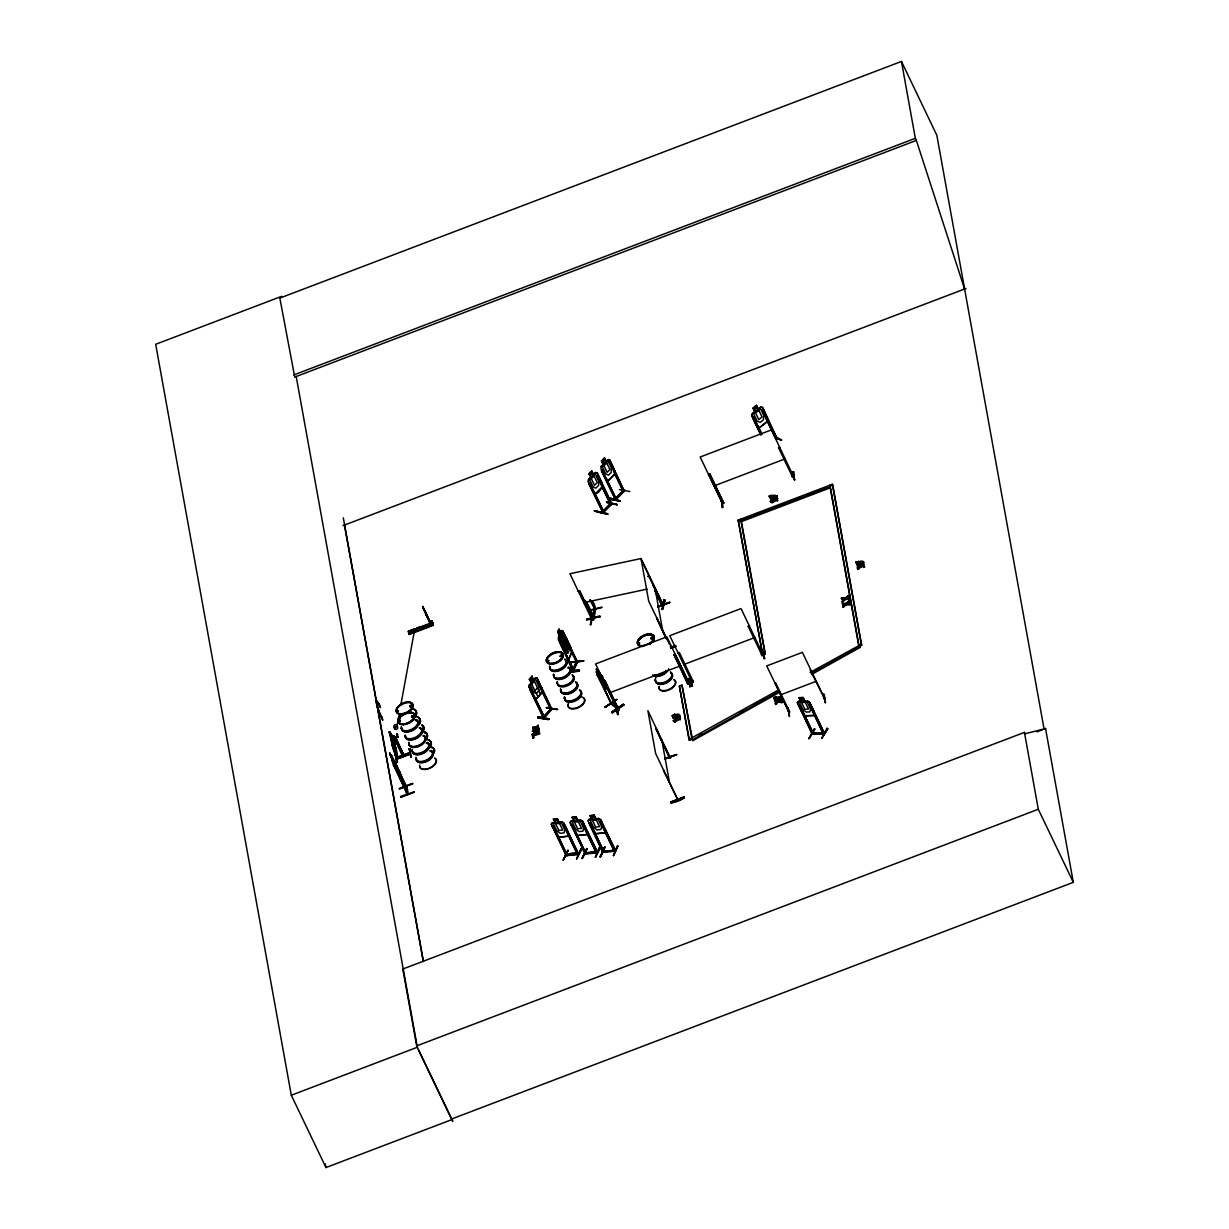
<?xml version="1.0" encoding="UTF-8"?>
<svg xmlns="http://www.w3.org/2000/svg" width="1229" height="1229" viewBox="0 0 1229 1229"><rect width="100%" height="100%" fill="white"/><g stroke="black" fill="none" stroke-linecap="round" stroke-linejoin="round"><path stroke-width="1.5" d="M567.921 850.238L563.205 860.177M563.543 859.655L568.121 850.698M587.109 849.116L582.008 858.595L586.755 848.532M582.561 858.441L586.94 849.039M599.998 856.874L604.806 846.827L600.72 856.843M600.551 856.69L604.776 846.827M396.783 734.65L397.566 734.45M431.594 621.582L430.365 621.843L430.811 624.363L425.695 614.239M395.83 753.792L397.397 762.287M590.949 624.516L592.793 615.007L590.396 624.716M616.159 706.644L617.68 714.571L616.159 706.644L616.912 706.383M618.279 714.233L616.62 705.784L618.433 714.356M690.959 678.009L690.775 677.609M691.128 678.131L691.912 686.381L690.421 678.316M722.283 503.567L723.758 502.999L709.717 473.841L708.503 474.317L722.575 503.552L722.283 507.7L721.193 498.836L721.715 502.231M591.671 618.863C592.962 617.296 594.805 620.783 592.209 620.261L569.918 573.743L640.739 558.596L663.506 605.728M669.083 756.449L670.389 757.955L647.898 710.685L655.595 753.377L677.901 799.956L663.414 770.414M669.667 757.417L669.866 758.17L670.327 757.233M676.918 799.004L676.764 798.205L677.502 798.681M857.289 564.265C858.672 560.363 868.273 561.653 861.59 564.756C854.723 568.735 856.229 560.562 862.251 561.131C867.904 562.406 855.261 566.922 857.381 564.464C863.296 564.864 864.694 559.21 858.026 563.45M391.544 740.795C391.406 733.498 399.241 760.152 395.677 747.447M397.167 711.53L398.073 710.592L397.366 710.961M400.393 721.454C399.486 719.933 398.257 723.005 400.178 721.469M399.563 721.807L399.932 720.916L399.118 721.239M409.779 706.26L411.5 706.752L411.945 705.246M410.363 706.322L410.532 705.338L409.841 706.168M411.147 706.153L410.24 706.445L411.408 706.583M411.515 706.398L410.978 705.231L411.853 705.231M411.607 716.953L412.299 716.046M413.466 716.092L411.93 716.277M411.715 716.968C413.727 718.489 414.864 714.633 413.205 715.708M413.574 715.631L412.944 716.891M414.05 715.892L413.374 716.737M424.619 738.322L424.988 739.182M547.827 661.463L547.612 660.557L548.687 660.818M547.735 661.094L548.856 660.68L547.796 661.31M547.996 660.311L547.535 661.248L548.272 660.296M560.562 656.363L561.837 655.026M560.67 655.318L560.516 656.255L561.853 655.718M561.791 655.072L562.052 655.933M573.252 677.87L573.39 678.654M639.387 642.767L638.373 643.489M639.019 642.89L639.264 643.228M638.711 642.506C637.482 645.025 641.277 642.122 638.788 642.752M651.017 638.757L651.047 638.128M651.278 638.312L651.585 637.467M652.153 638.281L652.937 637.129M653.029 637.928L651.524 637.436M653.382 637.513L651.047 638.604M679.652 715.877C680.497 711.99 668.392 719.149 675.197 718.75C682.156 718.489 680.543 711.069 674.491 715.585C668.33 719.656 680.82 718.059 678.992 715.386C672.202 715.969 673.323 720.64 679.176 716.446M407.26 792.72C403.558 782.919 408.059 785.254 407.89 794.134L393.019 763.04L407.828 794.164M406.108 786.053L405.34 785.608L406.615 787.021M406.553 792.813L407.798 793.581L407.321 794.533L393.787 764.622L393.449 765.529M407.183 792.505L406.738 793.488L406.138 786.483M776.774 437.401L775.914 439.168L777.005 438.307M777.281 438.461L775.806 439.26M529.422 685.014L529.192 687.119L533.739 696.597M389.916 731.869L392.819 747.785L389.439 732.054L394.786 743.683M390.115 733.928L389.578 732.822L394.171 742.255M649.772 578.014L662.8 605.405L661.817 605.359L655.026 591.195M570.087 671.095L579.212 670.035L570.087 671.003M579.258 671.111L570.133 672.079L579.274 671.142L579.212 670.005M579.412 670.665L570.271 671.495M590.611 477.466L588.507 479.494L588.184 481.722L603.009 512.939L602.21 511.602L603.424 510.88L603.915 511.94L589.966 483.105L588.814 483.842L603.162 512.77M588.722 479.587L588.414 481.691C592.762 490.479 594.329 500.541 602.348 486.853L601.657 482.29L597.064 472.719L595.328 472.504L593.546 474.471M605.482 478.189L608.109 480.938L614.992 473.902L614.177 469.309L609.599 459.754L607.971 459.554L606.081 461.489L604.484 457.956L601.442 460.936L603.255 464.516L601.15 466.528L600.935 468.787L605.513 478.327M405.831 786.729L395.461 764.868L399.133 773.947L398.657 771.505M406.538 787.113L401.13 777.127M572.407 670.082L573.267 669.359M576.524 661.878C579.366 667.501 573.359 656.132 570.932 650.971M577.476 662.078L576.985 660.833M397.105 725.187L398.81 715.908M400.854 704.77L414.834 628.68L412.391 629.617L412.867 632.274M588.537 610.659L601.857 607.587M591.333 600.643C601.104 607.372 589.305 629.079 594.406 609.415M594.268 609.108L594.928 608.017L594.805 608.877M600.044 617.05L599.844 615.944L586.54 619.139L586.694 620.046L600.059 616.466M601.918 607.049L588.507 610.475M422.53 606.373L425.68 612.134M579.535 591.072L578.337 591.333L579.535 591.072L593.607 619.646M590.366 624.808L591.948 617.557M591.702 619.201L592.178 620.338L591.81 618.848M593.1 618.586L591.825 619.216M661.171 604.345C664.582 602.794 659.973 604.484 661.939 605.421M661.325 604.637L662.892 603.992L662.953 604.868M661.678 605.39L663.23 604.76M662.201 609.43L664.904 600.213L662.201 609.43L663.983 599.798L662.354 609.307M664.874 600.182L662.938 609.246M788.496 711.069L789.341 711.422M788.91 712.19L789.648 711.898L775.714 683.001M394.724 737.031L404.064 756.127L395.63 737.861L394.171 737.584L402.928 756.496L393.864 735.894L395.538 737.63M756.649 405.37L753.054 408.105L755.021 411.73L753.838 414.311L757.018 420.948L760.136 422.407L763.409 419.811L763.808 415.571L760.628 408.934L758.293 409.134L756.572 405.324L753.054 408.105L754.852 411.7L752.363 413.558L751.948 415.755L756.618 425.188M752.563 413.681L751.856 415.709L760.981 434.943M611.474 704.171L598.016 674.967L597.002 674.767L611.55 704.232L596.495 671.602L601.749 675.658M596.418 672.355L596.618 671.51M550.592 708.995C552.343 711.944 549.04 707.382 551.391 708.165M551.329 709.855L551.637 708.949M860.653 566.677L860.746 566.323A1.644 0.906 -25.6 0 1 861.483 565.509C864.217 562.959 863.28 568.336 864.525 567.015L863.91 564.91A2.366 1.306 -25.6 0 0 862.712 564.987L860.146 567.045L863.419 565.555L863.526 567.399M531.281 682.878L530.529 685.582L533.709 692.234L536.397 693.54L538.886 690.698L538.855 686.32L535.675 679.683L533.77 680.021M864.525 567.015L863.618 564.311A2.366 1.306 -25.6 0 0 862.42 564.388L861.191 564.91A1.644 0.906 -25.6 0 0 860.454 565.724C858.887 566.077 858.057 567.875 858.026 569.365C854.923 567.153 860.331 563.742 861.222 567.352M597.064 472.719L611.873 503.875L602.548 512.831L602.164 511.587M610.997 502.661L609.983 503.644L610.521 504.735L596.756 475.715M610.521 504.735L611.412 503.813L597.908 474.978L597.094 475.807M624.009 489.879L623.241 490.632C624.931 493.459 621.091 490.217 623.641 489.71M623.164 491.784C630.001 483.873 609.83 503.798 616.589 499.051M590.366 599.752L595.404 609.845M593.254 617.357L593.991 617.066L586.54 601.811M789.033 712.098L775.115 683.232M824.106 697.55L823.476 698.087L824.167 697.519M823.63 698.072L824.72 698.855L802.368 652.369L766.742 665.934L789.064 712.467M419.381 628.695L418.782 627.819M397.336 710.746L397.397 711.652M397.72 710.47L398.119 711.084M397.382 711.483L398.457 710.884M399.118 721.162L399.041 721.715M399.732 721.761L400.408 721.1M410.025 705.799L409.825 706.798M411.607 716.737L412.253 715.846M411.992 716.138L412.99 716.953M412.821 716L412.775 717.014M561.115 656.424L560.409 655.84M560.992 656.194L562.037 655.38M562.452 655.564L561.1 656.808L560.04 656.271M404.218 755.297L404.049 756.035M561.207 639.049C564.756 631.645 558.534 641.031 563.051 642.583L562.252 646.915L573.851 670.404L566.415 655.011M561.991 644.749L565.125 637.513L566.2 637.682L572.023 651.831L568.766 658.867M564.295 639.71L565.171 637.667M549.01 719.195L537.995 716.83L549.01 719.195L537.856 717.859L548.887 719.18M548.672 718.658L538.01 716.876M557.567 632.121L559.072 629.033L560.777 632.812L562.037 632.459L565.217 639.095L565.893 643.489L564.618 646.362L562.575 645.056L557.705 632.105M557.797 632.121L559.072 629.248L560.639 632.827M563.082 649.573L558.519 640.032L559.41 635.67M558.412 637.851L561.653 630.6L560.777 632.582M577.184 662.723L563.589 633.058L577.015 662.032L572.944 671.218L559.456 641.446L562.344 646.5M562.774 633.949L563.143 633.104M573.282 669.298L573.344 671.264L559.902 641.4M568.397 644.933L567.183 640.34L568.397 644.933L565.34 652.153L563.112 649.45M571.055 662.032L583.898 660.71L571.086 662.016M572.944 671.218C572.407 667.516 580.871 653.229 573.436 669.467M573.497 671.065L577.569 661.939L562.575 630.938M565.509 854.601C569.457 854.201 563.727 853.571 566.231 855.722L551.253 824.229L552.174 822.723L554.817 822.57M553.434 826.61L552.282 826.718L553.434 826.61L567.245 855.614L566.922 854.462M557.275 818.622L553.158 818.913L555.016 822.677L553.542 823.968L556.737 830.604L560.178 833.262L564.065 832.893L564.787 829.852L561.607 823.2L558.949 822.216L557.336 818.529M559.041 822.078L561.868 821.817L563.758 823.061L568.336 832.601M555.831 833.784L559.041 836.949M561.822 821.909L552.236 822.938M576.954 853.203L577.4 854.662L563.727 825.32L564.879 825.212L578.705 854.462L563.696 823.015M558.965 837.179L568.797 836.166L558.965 837.179L555.877 833.677M584.989 853.663L570.072 822.554L570.993 821.064L573.651 820.911M570.947 821.172L580.702 820.281M572.253 824.936L571.101 825.043L572.253 824.936L586.187 853.909L585.45 852.88C582.884 853.54 587.815 851.543 586.248 853.848M573.882 820.911L572.376 822.293L575.556 828.945L578.997 831.587L582.899 831.219L583.621 828.177L580.426 821.54L577.784 820.542L580.702 820.158L582.638 821.295L597.693 852.465L585.127 853.648M574.665 832.125L577.784 835.52L587.616 834.506L587.216 830.835M580.656 820.25L582.638 821.295M563.189 860.254L567.982 850.176M567.414 855.522L553.588 826.272M582.408 823.983L583.698 823.553L582.408 823.983L596.342 853.003L582.546 823.66M577.784 835.52L587.462 834.399M591.84 819.328L589.981 815.564L594.16 815.165L595.865 818.729L598.692 818.453L600.628 819.605L615.683 850.775L603.116 851.958L588.077 820.864L588.998 819.374L591.687 819.113M589.106 823.353L590.396 822.923L604.192 852.219L602.333 851.282L602.84 852.342L589.106 823.353L590.396 822.923M594.16 815.165L595.727 818.96M578.644 854.063C577.492 849.777 554.064 858.303 577.077 853.203M580.687 848.993L581.686 849.531L576.601 858.994L580.795 849.024M592.655 830.42L595.773 833.83L605.62 832.801L605.206 829.145L605.62 832.801M598.692 818.453L600.474 819.774M582.039 858.518L586.817 848.517M600.397 822.293L601.703 821.863L600.397 822.293L614.346 851.313L600.551 821.971M572.407 824.613L585.956 853.925M595.773 852.173C604.607 848.778 567.383 856.367 597.033 851.743M595.42 857.335L599.552 847.319L595.42 857.335L600.505 847.841L599.522 847.319M600.013 856.905L605.098 847.426M604.238 852.158C604.407 850.238 601.165 850.975 602.978 851.974M617.542 845.629L613.425 855.645L617.941 846.136M615.038 850.053L603.885 851.405L615.56 850.791M613.425 855.645L617.818 846.074M595.312 609.922L589.905 599.86M593.423 617.235L593.423 616.159M593.807 617.834L585.572 600.92M611.043 703.172L610.69 702.312L610.813 703.833L617.404 708.856M662.323 604.161L662.492 605.052M603.408 679.161L616.973 707.781M607.771 514.168L607.495 513.553C592.27 511.663 587.078 507.884 607.771 514.168L597.248 512.047M609.861 499.128L610.076 498.114L620.43 501.217L609.876 499.174L620.43 501.217M620.092 500.725L610.045 498.206L609.876 499.204M673.968 654.581L687.794 683.877L673.968 654.581L675.182 654.12L689.162 683.355L666.809 636.822L595.558 663.952L618.003 710.485C615.376 707.289 621.966 709.164 617.188 709.456M617.649 710.224L601.872 676.488C601.703 674.521 593.361 665.949 598.508 670.88M792.275 476.637C792.613 474.302 793.258 476.821 793.611 476.038M687.38 683.094L688.47 682.402M687.702 683.57L689.177 683.001M691.359 680.912C693.402 678.546 693.54 683.846 692.895 680.62M761.611 654.842L762.886 653.69L761.458 654.535M748.2 626.329L749.398 625.868L748.2 626.329L762.103 655.533L763.347 654.719L762.011 655.61L763.317 655.072L762.748 653.736M800.847 701.237L799.142 697.673L803.182 697.55L804.811 701.237L807.392 702.343L810.572 708.995L809.926 711.914L806.163 712.037L802.783 709.256L799.587 702.604L801.047 701.36M797.421 702.635L801.938 712.298L805.01 715.785L814.489 715.478L814.09 711.791L809.527 702.251L824.567 733.436L812.4 733.836L797.36 702.727L798.236 701.329L797.513 702.773M812.092 734.205L798.543 704.908L799.649 704.862L813.444 734.112L812.63 733.175C809.619 733.283 814.858 731.532 813.444 734.112M803.182 697.55L799.08 697.78M813.629 733.79L799.649 704.862M804.887 701.114L803.044 697.78M807.576 701.114L809.465 702.343M823.322 733.467L809.465 704.54L810.572 704.509L824.367 733.759L823.86 732.284L822.693 732.423L823.138 733.805L809.465 704.54M805.01 715.785L814.489 715.478M814.044 711.898L814.335 715.355M814.597 728.659L808.774 738.752L814.535 728.705M823 732.315L823.86 732.284M826.917 728.259L821.755 738.337L827.854 728.812L826.994 728.305M821.755 738.337L827.762 728.766M544.017 716.461C562.759 696.075 536.074 725.11 543.879 716.169M544.14 716.43L544.677 717.413M543.587 718.043L552.005 709.01M544.693 717.49L530.436 688.394L529.699 689.223L543.479 718.258L544.386 717.214M588.245 820.911L589.06 819.589M789.556 716.277L787.897 707.735L789.371 715.785M395.185 743.391L394.156 742.531L395.277 743.222M602.717 512.662L603.577 511.848M615.975 499.066C616.267 496.07 613.763 500.725 615.714 497.837M611.719 504.013L603.024 512.862M615.852 498.144L623.149 491.124L616.082 498.006M615.36 499.711L601.457 470.891L602.271 470.062L615.929 499.051M623.257 491.692L614.285 472.965M624.363 491.062L609.538 459.892M576.462 660.91L576.078 661.924M417.599 628.372L418.075 629.432M419.289 628.495L417.553 629.248L418.874 628.019M411.915 706.199L411.73 705.169M411.715 716.507L412.437 715.724M652.768 637.866L653.521 637.59L651.201 638.727M721.853 502.108L723.405 502.246M793.227 475.377L791.829 475.853L792.321 476.913M619.017 710.024L605.129 680.789L603.977 681.527L605.129 680.789M689.054 683.37L687.933 683.8M691.497 680.866L693.141 681.834M692.004 681.926L693.356 681.404M693.233 681.772C690.944 683.047 691.65 680.605 692.71 680.405M693.34 681.772L679.36 652.522L678.208 653.275L679.36 652.522M762.779 654.058L761.673 654.105M763.27 655.118L741.026 608.57L669.774 635.685L692.204 682.187M395.077 748.907L392.681 743.837L393.848 750.074L396.69 756.019L395.154 748.968M529.315 679.268L532.096 676.242L529.315 679.268L538.102 697.104M531.85 684.061L534.338 681.204M535.03 690.698L537.519 687.856M536.074 699.101L542.189 692.081L541.436 687.625M533.54 696.705L536.059 699.301L542.435 692.142L541.528 687.533M530.805 688.455L529.699 689.223M536.95 680.958L537.688 680.113M557.152 709.671L546.936 707.551M551.437 708.165L550.223 708.933M544.078 718.135L551.929 709.102L536.95 677.978L535.521 677.824L529.207 684.922L529.084 687.18L544.032 718.228L543.064 717.106M546.49 708.058L557.536 709.348M394.709 741.717L394.847 742.5M777.281 438.538L776.498 437.263M588.799 473.887L591.717 470.891L593.499 474.686L595.527 474.379L598.707 481.015L598.615 485.363L595.881 488.159L593.054 486.822L589.874 480.17L590.765 477.497L588.906 473.918M589.06 473.933L591.794 471.137M601.703 460.983L604.438 458.171M588.614 479.51L595.328 472.504M589.966 483.105L588.814 483.842M601.457 470.891L602.609 470.154M609.4 462.765L610.552 462.027L623.917 490.939M595.374 493.674L602.21 486.807L601.657 482.29M608.017 480.723L614.853 473.856L614.3 469.34M597.233 512.14L597.448 511.049M606.665 502.507L617.204 504.504L606.373 501.908M619.308 489.557L629.847 491.554M602.072 511.802L603.424 510.88M624.424 490.986L615.867 499.834L614.807 498.759M616.697 505.027L617.188 504.489M662.938 604.791L661.893 605.052L655.103 590.872M662.8 605.344L662.784 603.977M407.168 793.642L393.311 764.807M419.15 628.68L418.229 629.187M603.07 852.327L615.529 851.098L600.52 819.666M692.434 686.089L690.836 677.517M603.07 510.788L603.915 511.94M532.879 727.891L535.291 728.52L533.156 728.49L532.771 727.276L535.567 727.384L538.056 725.264L538.471 726.523L536.597 728.044L538.056 725.264M535.736 727.983L533.278 730.087L534.999 727.921M533.156 729.427L533.555 730.687L536.028 728.582L538.855 728.689L536.597 728.044M535.291 728.52L533.555 730.687M841.512 598.769L844.753 599.337L841.804 599.368L841.404 598.154L845.122 598.154L848.456 595.466L848.87 596.71L846.228 598.83L848.456 595.466M848.747 596.065L842.28 602.056L845.567 599.399L849.347 599.399L846.228 598.83M846.873 603.408L849.884 603.393L850.284 604.591L846.52 604.591L843.217 607.249L845.69 604.53L842.341 603.347L846.059 603.347L849.393 600.658L849.807 601.903L847.165 604.023L849.393 600.658M849.685 601.273L842.94 606.634L845.414 603.931M841.988 601.442L844.477 598.738M842.28 602.056L844.753 599.337M758.354 408.919L760.551 407.076L762.472 407.398L767.05 416.954L767.541 421.455L759.292 427.984L756.511 425.295M752.455 413.605L760.628 407.122M760.69 434.789L752.547 417.783L753.515 417.015L761.949 434.175M753.792 417.153L752.547 417.783M762.057 410.24L763.317 409.626L777.143 438.676L762.472 407.398M759.23 427.753L767.311 421.347L766.835 416.984M775.914 439.168L776.882 438.4M781.245 440.335L776.037 437.355M623.748 491.692L609.738 462.841M611.028 504.704L601.642 485.916M570.87 662.4L583.683 661.018L570.886 662.585M862.727 563.589C865.277 559.856 853.602 565.693 859.378 564.987M566.292 855.307L578.629 854.109M584.62 852.588L585.895 852.48M604.053 852.219L590.258 823.246M613.778 849.854L614.746 850.115M598.016 674.967L597.002 674.767M604.806 707.167L616.804 699.562L604.806 707.121M605.083 707.305L616.697 699.409M616.436 707.551L611.581 703.203M611.643 712.098L623.303 704.248L611.689 712.144L612.303 712.989L623.886 705.031M596.326 672.248L600.966 681.834M598.108 675.504L604.668 680.712L606.865 685.383M600.228 674.383L601.626 675.735M601.596 675.643L603.024 677.379M603.516 685.828L601.073 681.696L603.485 685.843M608.493 690.022L603.347 685.859L608.493 690.022L607.387 686.934M789.172 711.192L789.571 712.313M411.392 706.076L410.486 706.414M412.13 716.046L412.975 715.739M651.769 637.344L651.585 638.604M824.183 733.805L812.2 734.159L811.754 732.776M615.76 499.926L601.811 470.968M611.504 503.721L610.921 502.676L610.014 503.675M779.847 692.173L692.972 740.595L692.019 739.351L689.423 740.334L688.993 739.428L778.464 690.022M810.218 672.324L861.252 644.334L832.356 484.272L738.091 520.159L762.717 654.996L765.314 654.012L741.118 520.067L738.521 521.065L762.717 654.996M698.702 735.618L702.051 733.759M740.472 712.344L743.822 710.485M753.838 704.893L757.187 703.034M760.521 701.16L763.87 699.301M773.886 693.724L777.235 691.85M815.657 670.435L819.006 668.576M824.014 665.78L830.696 662.062M844.062 654.611L847.395 652.753M850.745 650.878L854.078 649.02M688.993 739.428L679.36 686.074L681.957 685.091L692.541 739.689L779.416 691.266M811.155 673.569L859.609 646.577L860.039 647.468L811.586 674.475M723.19 502.031L722.068 502.446M709.717 473.841L723.697 503.091M809.296 738.644L814.888 729.258M862.312 563.819L860.623 564.541M776.943 697.703C766.343 707.704 795.393 691.297 774.147 698.886L773.748 697.657L776.513 696.735L776.882 697.719L776.513 696.735M412.422 715.846L413.712 715.57M775.653 438.338L776.39 437.34L781.798 440.028M771.889 495.164L769.124 496.086L772.181 495.763L769.538 497.33L769.124 496.086M858.641 561.192L856.29 563.343L858.933 561.791L855.876 562.114L858.933 561.791M672.14 715.831L674.798 714.279L672.14 715.831L675.151 715.263L674.798 714.279M776.59 697.12L773.748 697.657M616.743 504.842L606.696 502.323M537.012 731.931L539.024 730.379L538.64 728.505C521.956 735.234 543.372 727.061 538.44 729.857L538.963 729.703M393.126 759.921L393.879 762.717M406.507 786.468L391.59 755.19L391.314 756.618L389.608 753.054L395.968 768.355L397.09 769.892L394.632 761.734L399.64 771.689M393.649 762.518L402.728 782.182L401.023 779.401M401.499 776.052L399.486 771.689L402.59 782.243M810.141 669.913L824.659 698.871M788.188 708.334L789.31 716.461M824.26 694.508L825.442 702.711L823.737 694.155M709.763 474.117L708.503 474.317M778.556 447.648L779.754 447.187L778.602 447.924L792.505 476.867M793.75 471.905L794.548 480.186L792.843 471.629M793.765 471.936L792.736 471.613M722.36 503.245L723.758 502.999M657.761 606.45L669.744 602.563L657.991 607.08M657.945 606.573L669.744 602.563M657.976 606.849L669.621 602.072M656.701 619.047L657.023 618.156L666.118 638.727M670.512 647.376L675.52 645.44M671.034 647.883L675.873 646.024M670.85 648.313L675.858 646.377M670.88 648.39L675.889 646.485M674.03 654.857L675.182 654.12M688.148 678.546L689.177 678.869L689.976 687.119L688.179 678.531M763.701 652.184L764.192 658.867L762.687 650.709M688.455 682.372L687.288 682.817M617.788 710.178L619.124 709.655M617.834 710.454L618.986 709.717M687.841 683.508L688.885 683.063M763.286 653.889L764.914 658.56M669.759 758.032L655.856 728.444L669.697 758.063M669.667 756.142L669.359 757.125M664.628 758.523L676.595 754.637L664.858 759.153M664.812 758.646L676.595 754.637M664.843 758.923L676.534 754.468M663.552 771.136L663.89 770.23M684.077 796.945L670.696 802.015C670.696 804.596 685.767 798.804 684.046 796.884L670.742 802.122M684.399 797.851L671.065 803.044M281.718 296.312L155.684 344.289L291.304 1095.239L325.962 1167.55L451.995 1119.573L416.692 1045.894L402.82 969.036L1024.433 732.392L1025.078 733.744L1045.556 728.597L1073.316 882.33L451.704 1118.974M1044.082 729.043L1045.541 728.49L1044.097 729.15L936.836 135.267L901.456 61.45L279.843 298.094L294.745 377.057L916.358 140.429L964.596 289.015M293.731 374.953L915.344 138.324L901.456 61.45M342.983 525.643L966.055 288.446M771.397 429.889L700.146 457.019L722.56 503.506M714.003 485.931L785.254 458.816M422.822 607.541L423.145 606.819M422.73 606.496L425.572 613.486M422.96 606.88L430.488 622.581L425.956 612.918M423.283 608.662L424.712 611.197M426.417 615.422L430.995 624.286L430.98 622.135M410.302 631.214L432.7 622.934L431.563 620.799L432.731 623.733L429.935 624.378L430.565 625.838L429.489 621.92L431.932 620.983L432.808 623.257L410.394 631.783L432.808 623.241M429.52 622.12L431.932 620.983M431.656 621.889L433.207 625.392L409.073 634.579L408.305 631.168L410.87 630.492M417.491 630.523L417.015 627.85L419.581 627.174M429.996 623.134L432.654 622.396L408.397 631.429L408.673 632.428M408.98 634.01L433.023 624.547M408.904 634.087L433.115 624.824L432.454 622.197M776.605 498.129L777.619 498.467L776.605 498.129L777.266 500.802L777.327 497.853M770.752 502.338L770.383 501.309L776.743 498.882L777.127 500.034L772.534 502.6L770.46 501.739L771.889 502.845M777.035 499.481L770.383 501.309M771.612 502.231L772.396 501.831M742.9 519.391L748.246 517.363M755.374 514.644L767.848 509.897M774.961 507.193L783.872 503.798M791 501.079L799.91 497.699M807.023 494.98L819.497 490.233M832.356 484.272L832.786 485.178L830.189 486.162L829.759 485.255L858.656 645.317L860.039 647.468M830.036 486.822L740.964 520.727L741.41 521.634L830.466 487.729M390.023 733.252L390.622 733.851M396.598 733.836L397.75 737.477L396.598 733.836L397.766 735.357M396.952 735.818L398.119 737.323M395.369 736.739L395.677 737.938L394.202 738.506L393.864 735.894M394.033 737.615L395.523 737.047M394.048 738.199L394.448 737.093M394.647 742.9L397.413 757.924M391.867 745.281L392.804 746.08L389.439 732.054M858.733 568.382L858.026 569.365M863.234 566.799L864.233 566.415M392.758 747.708L396.906 758.877L410.286 753.761L410.056 752.701L396.706 757.786M395.554 747.509L391.698 739.09M393.48 749.767L397.966 758.185M394.632 752.194L393.403 744.298L396.23 751.503M410.209 748.999L410.916 757.31L409.211 748.691L410.993 757.172M395.108 754.821L396.122 754.391M410.225 749.029L409.18 748.707M392.097 757.955L395.723 767.05C393.541 766.066 392.22 755.835 392.159 758.416M392.865 763.148L391.928 759.184M396.475 757.356L410.04 752.425M398.426 757.31L410.117 752.87M394.524 741.517L396.644 758.293L410.271 753.792L396.89 758.815M397.597 758.001L396.276 755.558M410.332 754.13L396.952 759.169M397.873 769.246L396.015 764.807L397.259 767.772M397.443 772.688L399.133 775.361M609.415 692.879L680.666 665.749M683.647 664.612L754.898 637.498M533.355 730.518L533.739 731.654L538.21 730.379A1.675 0.922 -25.6 0 1 538.486 730.917L533.801 733.006L537.688 730.149M533.002 738.045L532.096 734.036L533.217 734.327L532.387 734.635L533.002 738.045L533.832 737.723L532.94 733.728M533.709 732.469L534.093 733.605C534.799 733.483 541.528 731.501 538.44 729.857M539.408 732.776L533.294 735.71L539.808 733.943L539.408 732.776L533.478 735.741M532.71 737.446L533.832 737.723M399.364 788.818L412.729 783.733M399.425 788.987L412.683 783.411L399.317 788.496M762.287 654.105L764.884 653.106L740.688 519.16M400.961 797.437L400.593 796.392L414.173 791.814M400.946 797.406L414.281 792.275M832.786 485.178L861.698 645.24L859.102 646.224L830.527 488.051M679.652 717.982L680.236 716.968L680.175 719.902M680.036 719.134L674.798 721.945L673.369 720.855L680.513 717.567M679.806 717.844L673.569 721.008L674.798 721.945M674.506 721.346L675.013 720.332L675.443 721.7M679.883 719.303L680.236 716.968M780.615 694.861L816.24 681.296M781.106 699.516L781.905 699.209L782.673 702.42L781.675 702.788C777.481 700.361 776.513 704.709 775.499 704.524C774.516 701.36 779.862 701.252 781.767 702.189L781.106 699.516L781.767 702.189M781.383 700.115L782.197 699.808M781.475 701.59C779.601 700.315 773.302 701.206 775.591 704.309C775.837 702.896 777.834 700.376 781.398 702.189L782.381 701.805L781.905 699.209M1036.923 731.885L1042.3 729.826M416.692 1045.894L1038.305 809.266L1024.433 732.392M291.304 1095.239L417.353 1047.246L296.204 376.504M1044.097 729.15L1045.556 728.597M592.424 619.862L593.438 619.646M544.754 717.275L544.186 716.353M672.432 716.43L675.09 714.879M776.805 697.335L774.147 698.886M561.054 655.103L562.114 655.641L561.392 655.211M652.153 638.204L651.216 638.204M399.855 720.901L399.425 721.7M564.142 639.741L565.371 639.387L568.566 646.024L569.257 650.418L568.028 653.275L566.016 651.969L562.821 645.333L562.959 642.567M578.429 854.524L566.246 855.676M596.741 851.82L597.478 852.849L582.515 821.356M597.248 852.865L585.081 854.017M594.959 608.186L593.177 618.126L585.112 601.027M600.075 616.605L586.725 619.539M648.036 576.124L649.235 575.863L647.96 576.432M663.89 599.798L664.92 600.244M583.775 602.671L647.145 589.121M404.31 755.85L395.554 737.216M824.137 699.132L823.63 698.379M561.638 655.38L560.393 655.994M410.916 706.675L410.133 706.337M413.098 715.462L413.973 715.724M565.125 637.513L566.2 637.682M564.142 639.51L562.575 635.931M562.052 644.672L562.252 646.915M561.515 630.615L562.728 630.769L570.778 647.237M562.59 630.784L561.545 630.769M558.335 637.774L558.657 640.017M570.287 671.633L579.504 670.619M572.13 817.454L576.032 817.085L577.738 820.649M594.022 815.395L590.135 815.764L591.886 819.221L590.366 820.603L593.546 827.255L597.002 829.898L600.889 829.529L601.611 826.487L598.431 819.851L595.773 818.852M588.952 819.466L598.692 818.575M563.573 825.658L564.726 825.55M605.451 832.694L595.865 833.6L592.839 830.297M577.231 853.141L578.229 853.095M602.763 850.837L603.885 850.729M793.089 472.074L794.625 480.047M798.174 701.421L807.637 701.022M798.343 705.231L799.464 705.2M809.281 704.878L810.387 704.832M842.341 603.347L842.741 604.56L845.69 604.53M845.936 598.216L848.947 598.185L849.347 599.399M847.165 604.023L850.176 603.992M841.404 598.154L848.947 598.185M850.284 604.591L842.741 604.56M536.32 727.445L538.456 727.476L538.855 728.689M532.771 727.276L538.456 727.476M652.384 637.16L653.444 637.405M670.865 647.007L670.358 645.947L670.88 647.084M407.26 794.441L405.893 786.621M535.398 677.809L537.058 677.993L551.406 709.133L551.422 708.058M607.986 459.707L609.645 459.923M760.551 407.229L762.379 407.536M536.059 699.301L533.616 696.582M546.198 707.458L557.613 709.379M537.856 717.859L548.533 719.687M581.04 849.485L576.616 858.841M604.484 457.956L606.143 461.735L608.171 461.428L611.366 468.065L611.259 472.412L608.524 475.208L605.697 473.872L602.517 467.22L603.408 464.531L601.442 460.936M607.971 459.554L601.15 466.528M592.747 491.262L595.481 493.705M597.571 511.71L607.618 514.214M652.891 637.605L651.493 638.512M859.01 568.95L858.61 567.291L860.438 567.644M776.329 437.754L781.306 440.305M807.576 701.237L809.358 702.404M432.746 622.919L408.566 631.875M623.933 705.093L623.272 704.202M598.431 671.188L597.11 670.143L598.999 672.371M596.495 671.602L598.047 672.908L596.203 669.16M605.59 478.219L608.125 480.754M426.601 615.36L425.388 613.563M431.947 621.905L431.563 620.799M563.266 649.434L565.325 651.954M394.401 742.731L394.54 743.499M566.707 656.347L568.919 659.051L571.931 651.785L570.64 647.253M396.153 767.234L400.331 776.559L398.227 770.829L399.579 772.841M396.199 767.326L397.474 769.293L395.461 763.808L399.594 772.826M858.656 645.317L859.609 646.577M393.603 761.857L393.772 762.18M857.627 568.981L858.119 566.892L860.146 567.045M394.786 764.161L394.14 762.333M915.344 138.324L916.358 140.429M1038.305 809.266L1073.316 882.33M855.876 562.114L856.29 563.343M762.349 410.378L776.098 439.398M766.143 418.751L793.55 476.529L793.258 475.008M845.122 598.154L845.567 599.399M846.059 603.347L846.52 604.591M755.958 422.115L761.657 434.021M861.252 644.334L861.698 645.24M842.817 606.005L843.217 607.249M777.988 500.526L777.266 500.802M738.091 520.159L738.521 521.065M825.442 702.711L823.676 694.108M723.021 507.423L721.193 498.836M799.142 697.673L800.985 701.452M764.884 653.106L765.314 654.012M761.412 654.258L761.965 655.595M602.271 470.062L603.9 473.472M606.343 478.573L616.482 499.204M663.568 605.697L641.031 558.611L648.743 601.304L669.59 644.395M653.06 585.296L662.999 606.097M591.687 471.106L593.392 474.655M656.563 618.341L665.98 638.005M593.699 491.523L603.485 511.94M681.957 685.091L691.697 737.508M679.36 686.074L689.423 740.334M692.541 739.689L692.972 740.595M691.589 738.445L692.019 739.351M679.514 717.244L679.929 718.596M673.277 720.409L673.646 721.454M655.856 728.444L669.651 757.479M579.612 590.75L593.546 619.969M616.804 699.562L605.19 707.458M607.28 686.443L617.941 708.611L610.951 702.343M598.4 670.911L600.09 674.521M596.342 669.083L600.827 679.775L605.329 685.106L605.067 683.14M537.334 681.02L551.191 709.947M541.037 689.469L551.099 710.039M531.973 676.227L540.591 694.262M613.624 850.176L614.131 851.236M534.523 696.889L544.293 717.321M596.08 851.42L596.572 852.527M535.567 727.384L536.028 728.582M577.784 820.542L576.155 816.855L571.992 817.254L573.835 821.018M570.133 822.462L585.281 853.587M563.727 825.32L577.584 854.247M557.198 818.76L558.903 822.309M551.299 824.121L566.446 855.246M429.489 621.92L430.089 623.164M419.934 629.586L419.458 626.928M414.956 628.925L415.31 631.353M411.239 632.904L410.747 630.231M393.894 737.308L403.143 756.48M394.586 742.792C381.144 720.01 397.044 738.737 394.248 742.731M395.369 749.721L393.787 746.402L396.26 754.621L394.063 741.686M396.368 756.219L395.339 754.084L396.844 762.579M395.262 754.775L396.967 758.324M397.566 762.395L395.753 753.884M406.507 787.236L389.608 753.054M392.036 757.694L395.047 763.624M391.821 759.276L389.747 753.008M402.82 969.036L403.465 970.388M418.352 1049.766L452.718 1121.478L452.211 1118.774M684.276 797.391L670.957 802.598M398.396 770.199L400.5 776.789L395.385 766.113M395.892 767.879L396.629 769.861M394.632 761.734L395.753 767.941M654.888 587.539L662.6 630.231M661.755 739.612L669.467 782.305M432.362 622.995L432.516 623.81M396.967 733.698L397.75 737.477M394.816 736.954L394.985 737.846M394.248 735.756L394.494 736.57M396.552 751.226L397.873 758.385M394.786 752.148L396.813 762.687M397.981 769.139L398.918 775.222M389.839 733.052L389.916 733.867M391.145 754.867L392.159 761.12M390.761 755.42L391.037 757.003M390.192 754.237L390.469 755.82M343.306 517.793L423.452 961.508M344.443 525.09L423.252 961.447M325.27 1163.771L325.962 1167.55M587.063 830.835L587.416 834.491M568.228 832.494L568.75 836.273M568.182 832.601L568.581 836.166M394.939 727.553A1.797 1.49 -10.2 0 1 394.079 725.509A1.797 1.49 -10.2 0 1 396.644 724.849A1.797 1.49 -10.2 0 1 397.059 727M567.66 667.869A8.987 4.947 -25.6 0 1 565.432 677.64A8.987 4.947 -25.6 0 1 554.125 675.412M569.042 667.869A9.11 5.024 -25.6 0 1 564.188 677.778A9.11 5.024 -25.6 0 1 553.787 674.982M572.13 674.675A8.956 4.931 -25.6 0 1 567.368 684.399A8.956 4.931 -25.6 0 1 557.152 681.649M565.217 659.881A9.11 5.024 -25.6 0 1 560.378 669.805A9.11 5.024 -25.6 0 1 549.962 666.994M568.535 667.055A8.987 4.947 -25.6 0 1 563.742 676.841A8.987 4.947 -25.6 0 1 553.48 674.076M566.4 661.31A8.987 4.947 -25.6 0 1 559.487 670.65A8.987 4.947 -25.6 0 1 550.3 667.439M568.843 667.455A9.11 5.024 -25.6 0 1 564.003 677.363A9.11 5.024 -25.6 0 1 553.588 674.567M565.017 659.466A9.11 5.024 -25.6 0 1 560.178 669.39A9.11 5.024 -25.6 0 1 549.762 666.579M564.71 659.082A8.987 4.947 -25.6 0 1 559.917 668.868A8.987 4.947 -25.6 0 1 549.655 666.103M581.117 692.035A8.987 4.947 -25.6 0 1 574.204 701.39A8.987 4.947 -25.6 0 1 565.017 698.164M579.95 690.621A9.11 5.024 -25.6 0 1 575.095 700.53A9.11 5.024 -25.6 0 1 564.695 697.734M583.283 697.842A8.987 4.947 -25.6 0 1 578.49 707.612A8.987 4.947 -25.6 0 1 568.228 704.847M581.517 696.858A8.956 4.931 -25.6 0 1 583.222 703.387A8.956 4.931 -25.6 0 1 572.268 708.503A8.956 4.931 -25.6 0 1 568.658 702.865M572.714 675.858A8.956 4.931 -25.6 0 1 568.981 685.06A8.956 4.931 -25.6 0 1 557.674 684.23M576.124 682.633A9.11 5.024 -25.6 0 1 571.27 692.541A9.11 5.024 -25.6 0 1 560.87 689.746M579.427 689.807A8.987 4.947 -25.6 0 1 574.65 699.593A8.987 4.947 -25.6 0 1 564.388 696.828M576.247 683.17A8.987 4.947 -25.6 0 1 572.514 692.419A8.987 4.947 -25.6 0 1 561.146 691.589M579.75 690.206A9.11 5.024 -25.6 0 1 574.895 700.115A9.11 5.024 -25.6 0 1 564.495 697.319M575.925 682.218A9.11 5.024 -25.6 0 1 571.07 692.142A9.11 5.024 -25.6 0 1 560.67 689.331M575.602 681.834A8.987 4.947 -25.6 0 1 570.824 691.604A8.987 4.947 -25.6 0 1 560.562 688.839M642.613 646.362A8.972 4.931 -25.6 0 1 639.479 639.188A8.972 4.931 -25.6 0 1 652.737 635.239A8.956 4.931 -25.6 0 1 649.004 644.457A8.956 4.931 -25.6 0 0 652.722 635.224A8.956 4.931 -25.6 0 0 639.479 639.172A8.956 4.931 -25.6 0 0 642.613 646.331A8.956 4.931 -25.6 0 1 639.495 639.203A8.956 4.931 -25.6 0 1 652.737 635.255A8.972 4.931 -25.6 0 1 649.004 644.457M646.7 645.071A9.002 4.962 -25.6 0 1 637.851 640.831A9.002 4.962 -25.6 0 1 651.616 634.425A9.002 4.962 -25.6 0 1 648.835 644.073M671.003 673.308A8.987 4.947 -25.6 0 1 667.255 682.541A8.987 4.947 -25.6 0 1 655.902 681.711M670.865 672.77A9.11 5.024 -25.6 0 1 666.026 682.679A9.11 5.024 -25.6 0 1 655.61 679.883M674.199 679.99A8.987 4.947 -25.6 0 1 669.421 689.761A8.987 4.947 -25.6 0 1 659.159 687.011M673.953 679.545A8.956 4.931 -25.6 0 1 669.191 689.285A8.956 4.931 -25.6 0 1 658.959 686.535M666.809 671.403A9.11 5.024 -25.6 0 1 653.321 675.412M670.358 671.971A8.987 4.947 -25.6 0 1 664.49 682.203A8.987 4.947 -25.6 0 1 655.917 677.456M668.699 668.791A8.987 4.947 -25.6 0 1 661.31 675.551A8.987 4.947 -25.6 0 1 652.599 674.921M670.681 672.355A9.11 5.024 -25.6 0 1 665.826 682.264A9.11 5.024 -25.6 0 1 655.41 679.468M666.61 670.988A9.11 5.024 -25.6 0 1 654.658 675.551M666.302 670.512A8.987 4.947 -25.6 0 1 654.519 674.998M418.905 718.596A8.987 4.947 -25.6 0 1 418.659 725.125M422.146 725.34A9.002 4.962 -25.6 0 1 421.916 731.885M418.766 718.059A9.11 5.024 -25.6 0 1 418.536 724.68M418.567 717.644A9.11 5.024 -25.6 0 1 418.336 724.265M416.109 711.514A8.972 4.931 -25.6 0 1 414.818 717.137M399.993 719.026A8.972 4.931 -25.6 0 1 400.039 717.628M414.941 710.07A9.11 5.024 -25.6 0 1 414.711 716.691M399.64 718.612A9.11 5.024 -25.6 0 1 400.316 715.647M413.221 709.133A9.11 5.024 -25.6 0 1 414.511 716.292M399.44 718.197A9.11 5.024 -25.6 0 1 400.116 715.232M412.929 708.749A8.987 4.947 -25.6 0 1 414.204 715.8M399.855 718.873A8.987 4.947 -25.6 0 1 399.379 716.292M422.269 725.602A9.002 4.962 -25.6 0 1 422.039 732.146M430.857 742.224A8.987 4.947 -25.6 0 1 429.566 747.877M431.487 747.478A8.987 4.947 -25.6 0 1 432.762 754.529M431.256 747.078A8.956 4.931 -25.6 0 1 432.531 754.114M429.674 740.81A9.11 5.024 -25.6 0 1 429.428 747.432M427.646 739.474A8.987 4.947 -25.6 0 1 428.921 746.541M424.466 732.837A8.987 4.947 -25.6 0 1 425.741 739.889M424.312 732.284A9.11 5.024 -25.6 0 1 425.603 739.443M424.113 731.869A9.11 5.024 -25.6 0 1 425.403 739.028M425.342 732.023A8.987 4.947 -25.6 0 1 425.096 738.552M422.438 726.016A8.972 4.931 -25.6 0 1 422.208 732.545M427.938 739.858A9.11 5.024 -25.6 0 1 430.38 745.45M431.364 747.217A9.002 4.962 -25.6 0 1 432.639 754.283M420.764 728.935A8.987 4.947 -25.6 0 1 415.986 738.706A8.987 4.947 -25.6 0 1 405.724 735.941M419.104 727.86A9.11 5.024 -25.6 0 1 416.846 737.769A9.11 5.024 -25.6 0 1 405.386 735.51M424.02 735.679A9.002 4.962 -25.6 0 1 419.227 745.481A9.002 4.962 -25.6 0 1 408.934 742.7M423.851 735.326A9.002 4.962 -25.6 0 1 419.058 745.127A9.002 4.962 -25.6 0 1 408.765 742.362M415.279 719.871A9.11 5.024 -25.6 0 1 413.021 729.78A9.11 5.024 -25.6 0 1 401.56 727.522M420.118 727.599A8.972 4.931 -25.6 0 1 416.385 736.832A8.972 4.931 -25.6 0 1 405.048 736.002M415.417 720.424A8.972 4.931 -25.6 0 1 413.19 730.18A8.972 4.931 -25.6 0 1 401.914 727.967M420.441 727.983A9.11 5.024 -25.6 0 1 415.586 737.892A9.11 5.024 -25.6 0 1 405.186 735.096M416.616 719.994A9.11 5.024 -25.6 0 1 412.821 729.381A9.11 5.024 -25.6 0 1 401.315 728.536M416.308 719.61A8.987 4.947 -25.6 0 1 411.515 729.396A8.987 4.947 -25.6 0 1 401.253 726.631M430.15 751.149A8.987 4.947 -25.6 0 1 427.922 760.92A8.987 4.947 -25.6 0 1 416.616 758.692M430.012 750.612A9.11 5.024 -25.6 0 1 427.753 760.521A9.11 5.024 -25.6 0 1 416.278 758.262M434.851 758.339A8.987 4.947 -25.6 0 1 431.118 767.587A8.987 4.947 -25.6 0 1 419.765 766.758M434.743 758.078A9.002 4.962 -25.6 0 1 429.95 767.879A9.002 4.962 -25.6 0 1 419.673 765.099M422.791 735.864A8.956 4.931 -25.6 0 1 420.579 745.588A8.956 4.931 -25.6 0 1 409.318 743.376M424.143 735.925A9.002 4.962 -25.6 0 1 419.35 745.726A9.002 4.962 -25.6 0 1 409.057 742.961M427.707 743.161A9.11 5.024 -25.6 0 1 423.928 752.532A9.11 5.024 -25.6 0 1 412.406 751.687M431.026 750.335A8.987 4.947 -25.6 0 1 426.248 760.121A8.987 4.947 -25.6 0 1 415.97 757.356M426.325 743.161A8.987 4.947 -25.6 0 1 425.096 752.348A8.987 4.947 -25.6 0 1 412.744 752.117M431.348 750.735A9.11 5.024 -25.6 0 1 427.554 760.106A9.11 5.024 -25.6 0 1 416.032 759.261M427.523 742.746A9.11 5.024 -25.6 0 1 422.668 752.67A9.11 5.024 -25.6 0 1 412.253 749.859M427.2 742.362A8.987 4.947 -25.6 0 1 422.423 752.133A8.987 4.947 -25.6 0 1 412.145 749.383M395.569 727.891L395.661 727.722M673.446 717.106C679.683 719.211 681.557 710.884 673.446 717.106M770.552 498.006C776.789 500.111 778.664 491.784 770.552 498.006M770.829 498.605C777.081 500.71 778.956 492.383 770.829 498.605M775.176 699.562C781.414 701.667 783.288 693.34 775.176 699.562M775.453 700.177C781.69 702.281 783.58 693.955 775.453 700.177M564.987 640.616L565.832 645.624C562.882 641.461 562.114 646.731 565.954 647.038L567.122 653.29L566.615 647.161C569.78 651.585 570.486 646.039 566.523 645.793L565.386 639.741L564.987 640.616M777.112 496.086C767.464 504.981 768.601 492.214 777.281 496.04C772.104 505.088 765.175 495.395 777.112 496.086M782.013 698.256C772.165 707.197 773.794 694.262 782.013 698.256M562.513 637.283L562.283 640.309L562.513 637.283M564.71 640.923L563.481 643.796L566.677 650.433L567.906 647.56L564.71 640.923M559.134 630.354L558.888 633.396L559.134 630.354M561.346 633.995L560.071 636.868L563.266 643.504L564.526 640.632L561.346 633.995M813.275 733.037L822.831 732.714L813.275 733.037M531.911 677.563L530.313 679.391L530.882 680.589L532.48 678.746L531.911 677.563M591.595 472.228L589.828 474.025L590.396 475.208L592.163 473.411L591.595 472.228M604.238 459.277L602.471 461.075L603.04 462.258L604.806 460.46L604.238 459.277M594.068 475.869L591.333 478.68L594.513 485.317L597.248 482.521L594.068 475.869M606.711 462.918L603.977 465.73L607.157 472.366L609.891 469.57L606.711 462.918M610.152 503.982L603.209 511.095L610.152 503.982M756.296 406.63L754.191 408.305L754.76 409.487L756.864 407.813L756.296 406.63M758.861 410.317L755.589 412.913L758.769 419.565L762.057 416.969L758.861 410.317M623.533 704.693L611.95 712.651L623.564 704.755M649.45 576.186L649.127 577.092L649.45 576.186M396.952 754.744L396.952 755.896L396.952 754.744M556.829 819.313L554.34 819.543L554.909 820.726L557.398 820.496L556.829 819.313M575.664 817.654L573.16 817.884L573.728 819.067L576.232 818.837L575.664 817.654M593.653 815.964L591.164 816.194L591.733 817.377L594.221 817.147L593.653 815.964M559.518 823.399L555.631 823.768L558.811 830.405L562.698 830.036L559.518 823.399M578.352 821.74L574.45 822.093L577.645 828.745L581.532 828.377L578.352 821.74M596.342 820.05L592.455 820.404L595.635 827.056L599.522 826.687L596.342 820.05M802.706 698.287L800.294 698.364L800.862 699.547L803.274 699.47L802.706 698.287M805.379 702.42L801.615 702.542L804.795 709.179L808.559 709.056L805.379 702.42M382.741 720.025L381.835 718.519A12.106 1.506 69.2 0 1 376.258 702.681A12.106 1.506 69.2 0 1 379.408 705.077L379.208 703.956L380.514 707.689L379.592 706.076A10.109 1.26 69.2 0 0 376.965 704.079A10.109 1.26 69.2 0 0 381.62 717.306L381.42 716.184L382.741 720.025M600.781 675.627L598.738 673.999L601.918 680.651L603.961 682.264L600.781 675.627M567.614 684.906A8.987 4.947 -25.6 0 0 572.391 675.136A8.987 4.947 -25.6 0 1 567.629 684.952A8.987 4.947 -25.6 0 1 557.367 682.187A8.987 4.947 -25.6 0 0 567.614 684.906M551.345 663.537A8.987 4.947 -25.6 0 0 563.066 654.442A8.987 4.947 -25.6 0 0 549.778 654.888A8.987 4.947 -25.6 0 0 551.345 663.537M551.698 664.213A8.956 4.931 -25.6 0 0 563.374 655.165A8.956 4.931 -25.6 0 0 550.146 655.595A8.956 4.931 -25.6 0 0 551.698 664.213M551.483 663.844A9.002 4.962 -25.6 0 0 563.22 654.734A9.002 4.962 -25.6 0 0 549.916 655.18A9.002 4.962 -25.6 0 0 551.483 663.844M551.36 663.568A8.987 4.947 -25.6 0 0 563.082 654.489A8.987 4.947 -25.6 0 0 549.809 654.919A8.987 4.947 -25.6 0 0 551.36 663.568M642.275 645.686A8.987 4.947 -25.6 0 0 653.997 636.607A8.987 4.947 -25.6 0 0 640.708 637.037A8.987 4.947 -25.6 0 0 642.275 645.686M395.262 729.335A1.797 1.49 -10.2 0 0 397.766 727.66A1.797 1.49 -10.2 0 0 394.924 726.785A1.797 1.49 -10.2 0 0 395.262 729.335M401.084 713.757A9.002 4.962 -25.6 0 0 412.821 704.663A9.002 4.962 -25.6 0 0 399.517 705.108A9.002 4.962 -25.6 0 0 401.084 713.757M401.407 714.402A8.972 4.931 -25.6 0 0 413.098 705.338A8.972 4.931 -25.6 0 0 399.855 705.769A8.972 4.931 -25.6 0 0 401.407 714.402M401.192 714.018A9.002 4.962 -25.6 0 0 412.944 704.924A9.002 4.962 -25.6 0 0 399.64 705.354A9.002 4.962 -25.6 0 0 401.192 714.018M421.639 731.347A8.972 4.931 -25.6 0 0 421.87 724.833A9.002 4.962 -25.6 0 1 421.747 731.532M418.014 723.789A8.972 4.931 -25.6 0 0 416.739 716.737A8.987 4.947 -25.6 0 1 418.029 723.789M402.943 724.096A9.002 4.962 -25.6 0 0 414.68 715.001A9.002 4.962 -25.6 0 0 401.376 715.447A9.002 4.962 -25.6 0 0 402.943 724.096A8.987 4.947 -25.6 0 0 414.68 715.017A8.987 4.947 -25.6 0 0 401.391 715.462A8.987 4.947 -25.6 0 0 402.958 724.096M403.281 724.741A8.972 4.931 -25.6 0 0 414.972 715.677A8.972 4.931 -25.6 0 0 401.714 716.108A8.972 4.931 -25.6 0 0 403.281 724.741M403.066 724.373A9.002 4.962 -25.6 0 0 414.818 715.263A9.002 4.962 -25.6 0 0 401.514 715.708A9.002 4.962 -25.6 0 0 403.066 724.373"/></g></svg>
